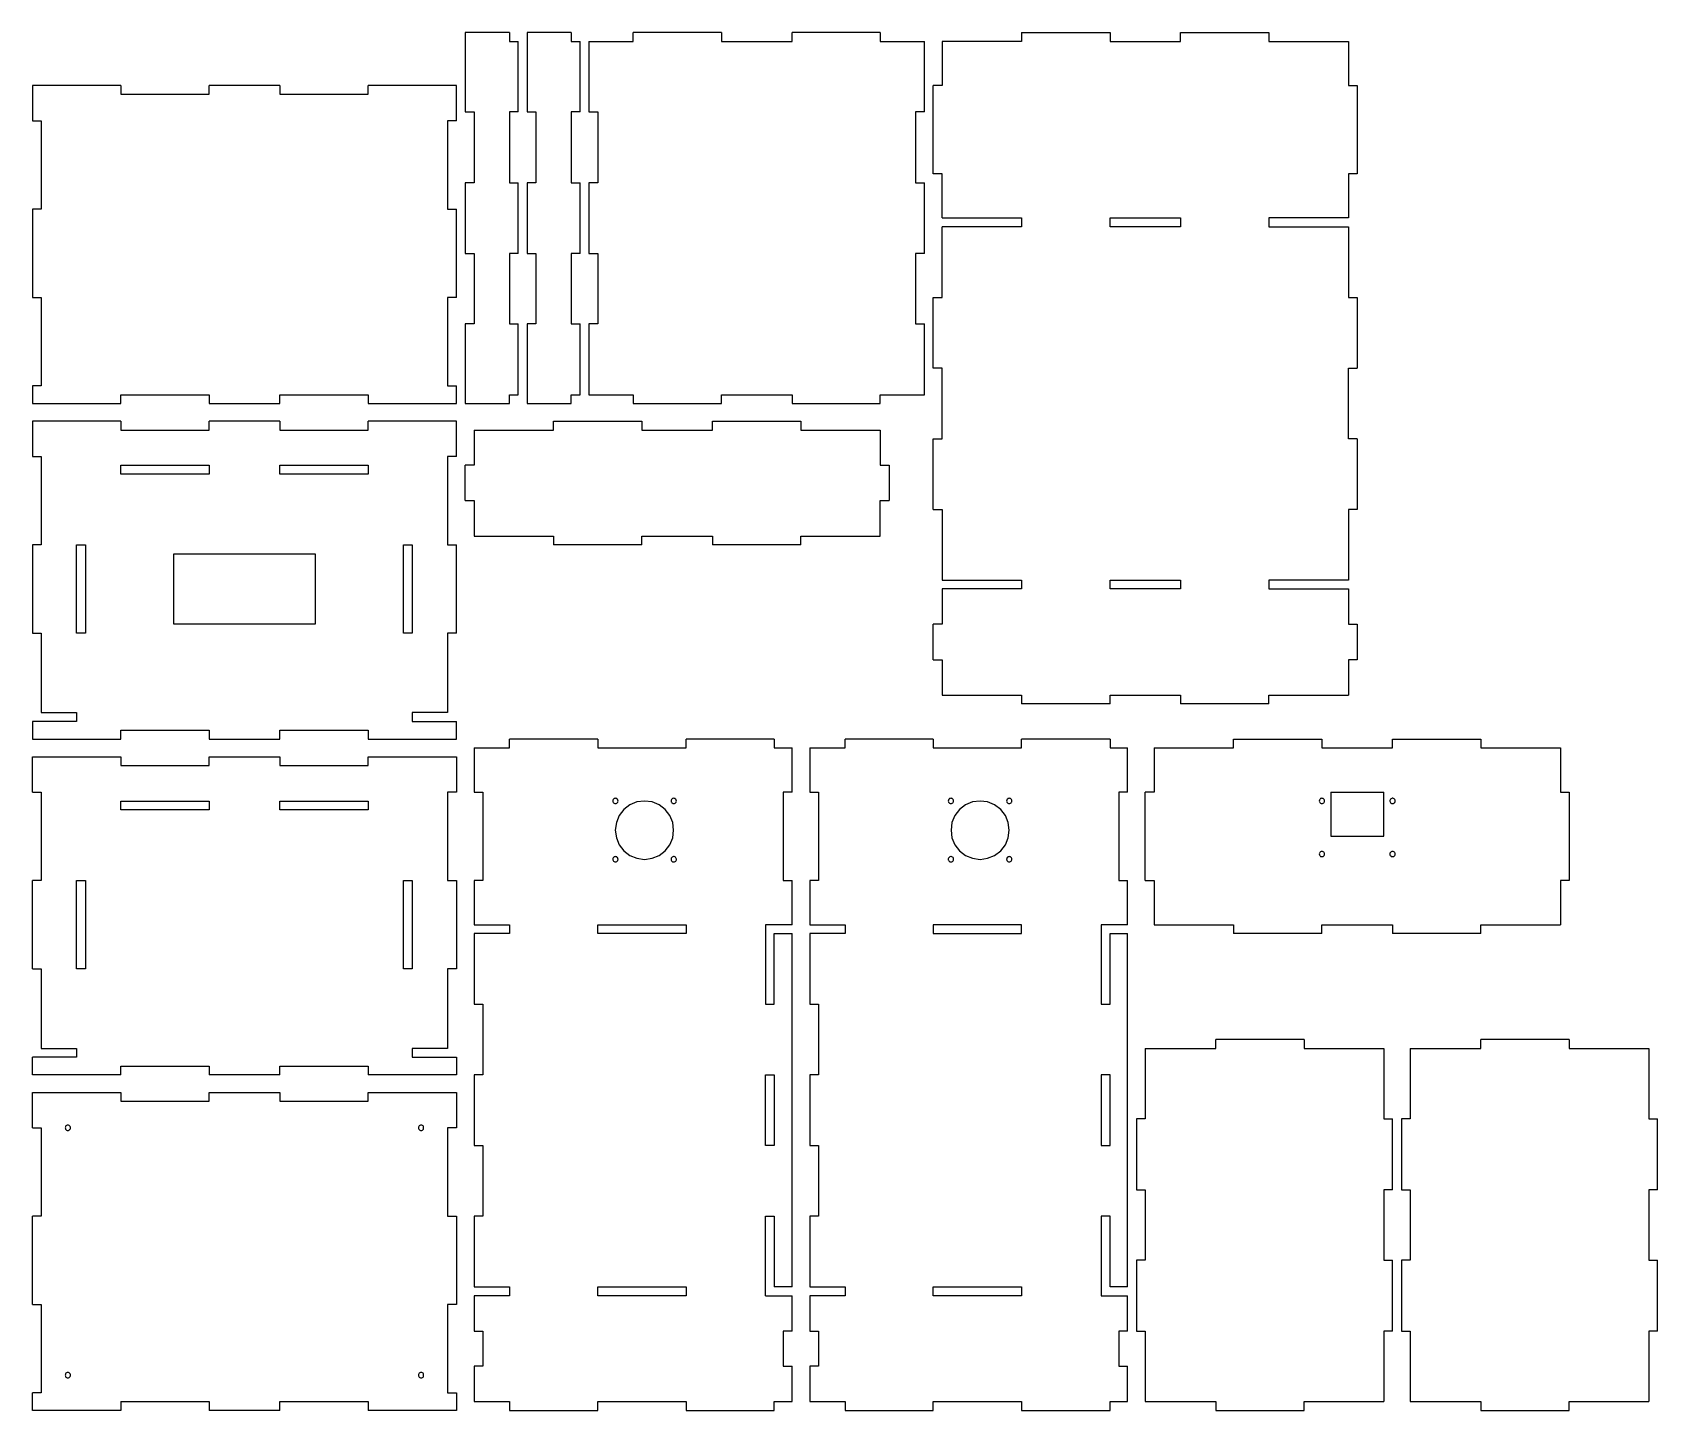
# Model space of a CAD drawing. Extents: x -70 to 32, y -43 to 44.
import ezdxf

# ---------------------------------------------------------------- set-up
doc = ezdxf.new("R2010")
doc.units = 0
doc.layers.get('0').update_dxf_attribs({"linetype": 'CONTINUOUS'})

msp = doc.modelspace()

# ---------------------------------------------------------------- linework, layer by layer
for p, q in [((-42.53, 43.91), (-42.53, 38.92)), ((-39.76, 43.91), (-42.53, 43.91)), ((-39.76, 43.91), (-39.76, 43.35)), ((-38.65, 43.91), (-38.65, 38.92)), ((-35.88, 43.91), (-38.65, 43.91)), ((-35.88, 43.91), (-35.88, 43.35)), ((-32, 43.35), (-32, 43.91)), ((-26.45, 43.91), (-32, 43.91)), ((-26.45, 43.91), (-26.45, 43.35)), ((-16.48, 43.91), (-22.02, 43.91)), ((-22.02, 43.35), (-22.02, 43.91)), ((-16.48, 43.91), (-16.48, 43.35)), ((-7.61, 43.91), (-2.06, 43.91)), ((-7.61, 43.91), (-7.61, 43.35)), ((-2.06, 43.91), (-2.06, 43.35)), ((2.37, 43.91), (7.91, 43.91)), ((2.37, 43.35), (2.37, 43.91)), ((7.91, 43.91), (7.91, 43.35)), ((-39.76, 43.35), (-39.2, 43.35)), ((-39.2, 38.92), (-39.2, 43.35)), ((-35.88, 43.35), (-35.32, 43.35)), ((-35.32, 38.92), (-35.32, 43.35)), ((-34.77, 43.35), (-34.77, 38.92)), ((-34.77, 43.35), (-32, 43.35)), ((-26.45, 43.35), (-22.02, 43.35)), ((-16.48, 43.35), (-13.71, 43.35)), ((-13.71, 38.92), (-13.71, 43.35)), ((-12.6, 43.35), (-12.6, 40.58)), ((-7.61, 43.35), (-12.6, 43.35)), ((-2.06, 43.35), (2.37, 43.35)), ((7.91, 43.35), (12.9, 43.35)), ((12.9, 43.35), (12.9, 40.58)), ((-69.69, 40.58), (-69.69, 38.37)), ((-64.15, 40.58), (-69.69, 40.58)), ((-64.15, 40.58), (-64.15, 40.03)), ((-64.15, 40.03), (-58.61, 40.03)), ((-58.61, 40.03), (-58.61, 40.58)), ((-54.17, 40.58), (-58.61, 40.58)), ((-54.17, 40.58), (-54.17, 40.03)), ((-54.17, 40.03), (-48.63, 40.03)), ((-43.08, 40.58), (-48.63, 40.58)), ((-48.63, 40.03), (-48.63, 40.58)), ((-43.08, 38.37), (-43.08, 40.58)), ((-12.6, 40.58), (-13.15, 40.58)), ((-13.15, 35.04), (-13.15, 40.58)), ((12.9, 40.58), (13.46, 40.58)), ((13.46, 40.58), (13.46, 35.04)), ((-42.53, 38.92), (-41.98, 38.92)), ((-41.98, 38.92), (-41.98, 34.48)), ((-39.2, 38.92), (-39.76, 38.92)), ((-39.76, 38.92), (-39.76, 34.48)), ((-38.65, 38.92), (-38.1, 38.92)), ((-38.1, 38.92), (-38.1, 34.48)), ((-35.32, 38.92), (-35.88, 38.92)), ((-35.88, 38.92), (-35.88, 34.48)), ((-34.77, 38.92), (-34.21, 38.92)), ((-34.21, 38.92), (-34.21, 34.48)), ((-13.71, 38.92), (-14.26, 38.92)), ((-14.26, 38.92), (-14.26, 34.48)), ((-69.69, 38.37), (-69.14, 38.37)), ((-69.14, 38.37), (-69.14, 32.82)), ((-43.08, 38.37), (-43.64, 38.37)), ((-43.64, 38.37), (-43.64, 32.82)), ((-12.6, 35.04), (-13.15, 35.04)), ((-12.6, 32.27), (-12.6, 35.04)), ((13.46, 35.04), (12.9, 35.04)), ((12.9, 35.04), (12.9, 32.27)), ((-42.53, 34.48), (-42.53, 30.05)), ((-41.98, 34.48), (-42.53, 34.48)), ((-39.76, 34.48), (-39.2, 34.48)), ((-39.2, 30.05), (-39.2, 34.48)), ((-38.65, 34.48), (-38.65, 30.05)), ((-38.1, 34.48), (-38.65, 34.48)), ((-35.88, 34.48), (-35.32, 34.48)), ((-35.32, 30.05), (-35.32, 34.48)), ((-34.77, 34.48), (-34.77, 30.05)), ((-34.21, 34.48), (-34.77, 34.48)), ((-14.26, 34.48), (-13.71, 34.48)), ((-13.71, 30.05), (-13.71, 34.48)), ((-69.69, 32.82), (-69.69, 27.28)), ((-69.14, 32.82), (-69.69, 32.82)), ((-43.64, 32.82), (-43.08, 32.82)), ((-43.08, 27.28), (-43.08, 32.82)), ((-12.6, 32.27), (-7.61, 32.27)), ((-12.6, 27.28), (-12.6, 31.71)), ((-7.61, 31.71), (-12.6, 31.71)), ((-7.61, 32.27), (-7.61, 31.71)), ((-2.06, 32.27), (2.37, 32.27)), ((-2.06, 31.71), (-2.06, 32.27)), ((2.37, 31.71), (-2.06, 31.71)), ((2.37, 32.27), (2.37, 31.71)), ((12.9, 32.27), (7.91, 32.27)), ((7.91, 32.27), (7.91, 31.71)), ((7.91, 31.71), (12.9, 31.71)), ((12.9, 31.71), (12.9, 27.28)), ((-42.53, 30.05), (-41.98, 30.05)), ((-41.98, 30.05), (-41.98, 25.62)), ((-39.2, 30.05), (-39.76, 30.05)), ((-39.76, 30.05), (-39.76, 25.62)), ((-38.65, 30.05), (-38.1, 30.05)), ((-38.1, 30.05), (-38.1, 25.62)), ((-35.32, 30.05), (-35.88, 30.05)), ((-35.88, 30.05), (-35.88, 25.62)), ((-34.77, 30.05), (-34.21, 30.05)), ((-34.21, 30.05), (-34.21, 25.62)), ((-13.71, 30.05), (-14.26, 30.05)), ((-14.26, 30.05), (-14.26, 25.62)), ((-69.69, 27.28), (-69.14, 27.28)), ((-69.14, 27.28), (-69.14, 21.74)), ((-43.08, 27.28), (-43.64, 27.28)), ((-43.64, 27.28), (-43.64, 21.74)), ((-13.15, 22.84), (-13.15, 27.28)), ((-13.15, 27.28), (-12.6, 27.28)), ((12.9, 27.28), (13.46, 27.28)), ((13.46, 27.28), (13.46, 22.84)), ((-42.53, 25.62), (-42.53, 20.63)), ((-41.98, 25.62), (-42.53, 25.62)), ((-39.76, 25.62), (-39.2, 25.62)), ((-39.2, 21.18), (-39.2, 25.62)), ((-38.65, 25.62), (-38.65, 20.63)), ((-38.1, 25.62), (-38.65, 25.62)), ((-35.88, 25.62), (-35.32, 25.62)), ((-35.32, 21.18), (-35.32, 25.62)), ((-34.77, 25.62), (-34.77, 21.18)), ((-34.21, 25.62), (-34.77, 25.62)), ((-14.26, 25.62), (-13.71, 25.62)), ((-13.71, 21.18), (-13.71, 25.62)), ((-12.6, 22.84), (-13.15, 22.84)), ((-12.6, 18.41), (-12.6, 22.84)), ((12.9, 18.41), (12.9, 22.84)), ((12.9, 22.84), (13.46, 22.84)), ((-69.69, 21.74), (-69.69, 20.63)), ((-69.14, 21.74), (-69.69, 21.74)), ((-43.64, 21.74), (-43.08, 21.74)), ((-43.08, 20.63), (-43.08, 21.74)), ((-69.69, 20.63), (-64.15, 20.63)), ((-64.15, 20.63), (-64.15, 21.18)), ((-64.15, 21.18), (-58.61, 21.18)), ((-58.61, 21.18), (-58.61, 20.63)), ((-58.61, 20.63), (-54.17, 20.63)), ((-54.17, 20.63), (-54.17, 21.18)), ((-54.17, 21.18), (-48.63, 21.18)), ((-48.63, 21.18), (-48.63, 20.63)), ((-48.63, 20.63), (-43.08, 20.63)), ((-42.53, 20.63), (-39.76, 20.63)), ((-39.76, 20.63), (-39.76, 21.18)), ((-39.76, 21.18), (-39.2, 21.18)), ((-38.65, 20.63), (-35.88, 20.63)), ((-35.88, 20.63), (-35.88, 21.18)), ((-35.88, 21.18), (-35.32, 21.18)), ((-34.77, 21.18), (-32, 21.18)), ((-32, 21.18), (-32, 20.63)), ((-32, 20.63), (-26.45, 20.63)), ((-26.45, 20.63), (-26.45, 21.18)), ((-26.45, 21.18), (-22.02, 21.18)), ((-22.02, 21.18), (-22.02, 20.63)), ((-22.02, 20.63), (-16.48, 20.63)), ((-16.48, 20.63), (-16.48, 21.18)), ((-16.48, 21.18), (-13.71, 21.18)), ((-69.69, 19.52), (-69.69, 17.3)), ((-64.15, 19.52), (-69.69, 19.52)), ((-64.15, 19.52), (-64.15, 18.96)), ((-58.61, 18.96), (-58.61, 19.52)), ((-54.17, 19.52), (-58.61, 19.52)), ((-54.17, 19.52), (-54.17, 18.96)), ((-43.08, 19.52), (-48.63, 19.52)), ((-48.63, 18.96), (-48.63, 19.52)), ((-43.08, 17.3), (-43.08, 19.52)), ((-36.99, 19.52), (-31.44, 19.52)), ((-36.99, 18.96), (-36.99, 19.52)), ((-31.44, 19.52), (-31.44, 18.96)), ((-27.01, 19.52), (-21.47, 19.52)), ((-27.01, 18.96), (-27.01, 19.52)), ((-21.47, 19.52), (-21.47, 18.96)), ((-64.15, 18.96), (-58.61, 18.96)), ((-54.17, 18.96), (-48.63, 18.96)), ((-41.98, 18.96), (-41.98, 16.75)), ((-41.98, 18.96), (-36.99, 18.96)), ((-31.44, 18.96), (-27.01, 18.96)), ((-21.47, 18.96), (-16.48, 18.96)), ((-16.48, 18.96), (-16.48, 16.75)), ((-13.15, 13.98), (-13.15, 18.41)), ((-13.15, 18.41), (-12.6, 18.41)), ((13.46, 18.41), (12.9, 18.41)), ((13.46, 18.41), (13.46, 13.98)), ((-69.69, 17.3), (-69.14, 17.3)), ((-69.14, 17.3), (-69.14, 11.76)), ((-64.15, 16.75), (-58.61, 16.75)), ((-64.15, 16.19), (-64.15, 16.75)), ((-58.61, 16.75), (-58.61, 16.19)), ((-54.17, 16.75), (-48.63, 16.75)), ((-54.17, 16.19), (-54.17, 16.75)), ((-48.63, 16.75), (-48.63, 16.19)), ((-43.08, 17.3), (-43.64, 17.3)), ((-43.64, 17.3), (-43.64, 11.76)), ((-41.98, 16.75), (-42.53, 16.75)), ((-42.53, 14.53), (-42.53, 16.75)), ((-16.48, 16.75), (-15.92, 16.75)), ((-15.92, 16.75), (-15.92, 14.53)), ((-58.61, 16.19), (-64.15, 16.19)), ((-48.63, 16.19), (-54.17, 16.19)), ((-42.53, 14.53), (-41.98, 14.53)), ((-41.98, 14.53), (-41.98, 12.31)), ((-16.48, 14.53), (-15.92, 14.53)), ((-16.48, 12.31), (-16.48, 14.53)), ((-13.15, 13.98), (-12.6, 13.98)), ((-12.6, 13.98), (-12.6, 9.54)), ((13.46, 13.98), (12.9, 13.98)), ((12.9, 13.98), (12.9, 9.54)), ((-41.98, 12.31), (-36.99, 12.31)), ((-36.99, 12.31), (-36.99, 11.76)), ((-31.44, 11.76), (-31.44, 12.31)), ((-31.44, 12.31), (-27.01, 12.31)), ((-27.01, 12.31), (-27.01, 11.76)), ((-21.47, 11.76), (-21.47, 12.31)), ((-21.47, 12.31), (-16.48, 12.31)), ((-69.69, 11.76), (-69.69, 6.21)), ((-69.14, 11.76), (-69.69, 11.76)), ((-66.92, 11.76), (-66.37, 11.76)), ((-66.92, 6.21), (-66.92, 11.76)), ((-66.37, 11.76), (-66.37, 6.21)), ((-46.41, 11.76), (-45.86, 11.76)), ((-46.41, 6.21), (-46.41, 11.76)), ((-45.86, 11.76), (-45.86, 6.21)), ((-43.64, 11.76), (-43.08, 11.76)), ((-43.08, 6.21), (-43.08, 11.76)), ((-31.44, 11.76), (-36.99, 11.76)), ((-21.47, 11.76), (-27.01, 11.76)), ((-60.82, 6.77), (-60.82, 11.2)), ((-60.82, 11.2), (-51.95, 11.2)), ((-51.95, 11.2), (-51.95, 6.77)), ((-12.6, 9.54), (-7.61, 9.54)), ((-7.61, 9.54), (-7.61, 8.99)), ((-2.06, 9.54), (2.37, 9.54)), ((-2.06, 8.99), (-2.06, 9.54)), ((2.37, 9.54), (2.37, 8.99)), ((7.91, 9.54), (7.91, 8.99)), ((12.9, 9.54), (7.91, 9.54)), ((-12.6, 8.99), (-12.6, 6.77)), ((-7.61, 8.99), (-12.6, 8.99)), ((2.37, 8.99), (-2.06, 8.99)), ((7.91, 8.99), (12.9, 8.99)), ((12.9, 8.99), (12.9, 6.77)), ((-69.69, 6.21), (-69.14, 6.21)), ((-69.14, 6.21), (-69.14, 1.23)), ((-66.37, 6.21), (-66.92, 6.21)), ((-51.95, 6.77), (-60.82, 6.77)), ((-45.86, 6.21), (-46.41, 6.21)), ((-43.08, 6.21), (-43.64, 6.21)), ((-43.64, 6.21), (-43.64, 1.23)), ((-13.15, 4.55), (-13.15, 6.77)), ((-12.6, 6.77), (-13.15, 6.77)), ((12.9, 6.77), (13.46, 6.77)), ((13.46, 6.77), (13.46, 4.55)), ((-13.15, 4.55), (-12.6, 4.55)), ((-12.6, 4.55), (-12.6, 2.33)), ((13.46, 4.55), (12.9, 4.55)), ((12.9, 4.55), (12.9, 2.33)), ((-12.6, 2.33), (-7.61, 2.33)), ((-7.61, 2.33), (-7.61, 1.78)), ((-2.06, 1.78), (-2.06, 2.33)), ((-2.06, 2.33), (2.37, 2.33)), ((2.37, 2.33), (2.37, 1.78)), ((7.91, 1.78), (7.91, 2.33)), ((7.91, 2.33), (12.9, 2.33)), ((-69.14, 1.23), (-66.92, 1.23)), ((-66.92, 1.23), (-66.92, 0.67)), ((-43.64, 1.23), (-45.86, 1.23)), ((-45.86, 1.23), (-45.86, 0.67)), ((-2.06, 1.78), (-7.61, 1.78)), ((7.91, 1.78), (2.37, 1.78)), ((-69.69, 0.67), (-69.69, -0.44)), ((-66.92, 0.67), (-69.69, 0.67)), ((-64.15, -0.44), (-64.15, 0.12)), ((-64.15, 0.12), (-58.61, 0.12)), ((-58.61, 0.12), (-58.61, -0.44)), ((-54.17, -0.44), (-54.17, 0.12)), ((-54.17, 0.12), (-48.63, 0.12)), ((-48.63, 0.12), (-48.63, -0.44)), ((-45.86, 0.67), (-43.08, 0.67)), ((-43.08, -0.44), (-43.08, 0.67)), ((-69.69, -0.44), (-64.15, -0.44)), ((-58.61, -0.44), (-54.17, -0.44)), ((-48.63, -0.44), (-43.08, -0.44)), ((-41.98, -0.99), (-41.98, -3.76)), ((-41.98, -0.99), (-39.76, -0.99)), ((-39.76, -0.99), (-39.76, -0.44)), ((-34.21, -0.44), (-39.76, -0.44)), ((-34.21, -0.44), (-34.21, -0.99)), ((-34.21, -0.99), (-28.67, -0.99)), ((-28.67, -0.99), (-28.67, -0.44)), ((-23.13, -0.44), (-28.67, -0.44)), ((-23.13, -0.44), (-23.13, -0.99)), ((-23.13, -0.99), (-22.02, -0.99)), ((-22.02, -3.76), (-22.02, -0.99)), ((-20.91, -0.99), (-20.91, -3.76)), ((-20.91, -0.99), (-18.69, -0.99)), ((-18.69, -0.99), (-18.69, -0.44)), ((-13.15, -0.44), (-18.69, -0.44)), ((-13.15, -0.44), (-13.15, -0.99)), ((-13.15, -0.99), (-7.61, -0.99)), ((-7.61, -0.99), (-7.61, -0.44)), ((-2.06, -0.44), (-7.61, -0.44)), ((-2.06, -0.44), (-2.06, -0.99)), ((-2.06, -0.99), (-0.96, -0.99)), ((-0.96, -3.76), (-0.96, -0.99)), ((0.71, -0.99), (0.71, -3.76)), ((0.71, -0.99), (5.7, -0.99)), ((5.7, -0.44), (11.24, -0.44)), ((5.7, -0.99), (5.7, -0.44)), ((11.24, -0.44), (11.24, -0.99)), ((11.24, -0.99), (15.67, -0.99)), ((15.67, -0.44), (21.22, -0.44)), ((15.67, -0.99), (15.67, -0.44)), ((21.22, -0.44), (21.22, -0.99)), ((21.22, -0.99), (26.21, -0.99)), ((26.21, -0.99), (26.21, -3.76)), ((-69.69, -1.55), (-64.15, -1.55)), ((-69.69, -3.76), (-69.69, -1.55)), ((-64.15, -1.55), (-64.15, -2.1)), ((-58.61, -1.55), (-54.17, -1.55)), ((-58.61, -2.1), (-58.61, -1.55)), ((-54.17, -1.55), (-54.17, -2.1)), ((-48.63, -1.55), (-43.08, -1.55)), ((-48.63, -2.1), (-48.63, -1.55)), ((-43.08, -1.55), (-43.08, -3.76)), ((-64.15, -2.1), (-58.61, -2.1)), ((-54.17, -2.1), (-48.63, -2.1)), ((-69.69, -3.76), (-69.14, -3.76)), ((-69.14, -3.76), (-69.14, -9.31)), ((-43.08, -3.76), (-43.64, -3.76)), ((-43.64, -3.76), (-43.64, -9.31)), ((-41.98, -3.76), (-41.42, -3.76)), ((-41.42, -3.76), (-41.42, -9.31)), ((-22.02, -3.76), (-22.57, -3.76)), ((-22.57, -3.76), (-22.57, -9.31)), ((-20.91, -3.76), (-20.36, -3.76)), ((-20.36, -3.76), (-20.36, -9.31)), ((-0.96, -3.76), (-1.51, -3.76)), ((-1.51, -3.76), (-1.51, -9.31)), ((0.15, -9.31), (0.15, -3.76)), ((0.71, -3.76), (0.15, -3.76)), ((11.79, -3.76), (15.12, -3.76)), ((11.79, -3.76), (11.79, -6.53)), ((15.12, -6.53), (15.12, -3.76)), ((26.21, -3.76), (26.76, -3.76)), ((26.76, -3.76), (26.76, -9.31)), ((-64.15, -4.32), (-58.61, -4.32)), ((-64.15, -4.87), (-64.15, -4.32)), ((-58.61, -4.87), (-64.15, -4.87)), ((-58.61, -4.32), (-58.61, -4.87)), ((-54.17, -4.32), (-48.63, -4.32)), ((-54.17, -4.87), (-54.17, -4.32)), ((-48.63, -4.87), (-54.17, -4.87)), ((-48.63, -4.32), (-48.63, -4.87)), ((-33.25, -4.23), (-33.27, -4.27)), ((-33.27, -4.27), (-33.27, -4.32)), ((-33.27, -4.32), (-33.27, -4.36)), ((-33.27, -4.36), (-33.25, -4.4)), ((-33.22, -4.2), (-33.25, -4.23)), ((-33.25, -4.4), (-33.22, -4.44)), ((-33.19, -4.17), (-33.22, -4.2)), ((-33.22, -4.44), (-33.19, -4.46)), ((-33.15, -4.16), (-33.19, -4.17)), ((-33.19, -4.46), (-33.15, -4.48)), ((-33.11, -4.15), (-33.15, -4.16)), ((-33.15, -4.48), (-33.11, -4.48)), ((-33.06, -4.16), (-33.11, -4.15)), ((-33.11, -4.48), (-33.06, -4.48)), ((-33.02, -4.17), (-33.06, -4.16)), ((-33.06, -4.48), (-33.02, -4.46)), ((-32.99, -4.2), (-33.02, -4.17)), ((-33.02, -4.46), (-32.99, -4.44)), ((-32.96, -4.23), (-32.99, -4.2)), ((-32.99, -4.44), (-32.96, -4.4)), ((-32.95, -4.27), (-32.96, -4.23)), ((-32.96, -4.4), (-32.95, -4.36)), ((-32.94, -4.32), (-32.95, -4.27)), ((-32.95, -4.36), (-32.94, -4.32)), ((-32.57, -4.85), (-32.86, -5.23)), ((-32.19, -4.56), (-32.57, -4.85)), ((-31.75, -4.38), (-32.19, -4.56)), ((-31.28, -4.32), (-31.75, -4.38)), ((-30.8, -4.38), (-31.28, -4.32)), ((-30.36, -4.56), (-30.8, -4.38)), ((-29.98, -4.85), (-30.36, -4.56)), ((-29.69, -5.23), (-29.98, -4.85)), ((-29.59, -4.23), (-29.61, -4.27)), ((-29.61, -4.27), (-29.61, -4.32)), ((-29.61, -4.32), (-29.61, -4.36)), ((-29.61, -4.36), (-29.59, -4.4)), ((-29.57, -4.2), (-29.59, -4.23)), ((-29.59, -4.4), (-29.57, -4.44)), ((-29.53, -4.17), (-29.57, -4.2)), ((-29.57, -4.44), (-29.53, -4.46)), ((-29.49, -4.16), (-29.53, -4.17)), ((-29.53, -4.46), (-29.49, -4.48)), ((-29.45, -4.15), (-29.49, -4.16)), ((-29.49, -4.48), (-29.45, -4.48)), ((-29.4, -4.16), (-29.45, -4.15)), ((-29.45, -4.48), (-29.4, -4.48)), ((-29.36, -4.17), (-29.4, -4.16)), ((-29.4, -4.48), (-29.36, -4.46)), ((-29.33, -4.2), (-29.36, -4.17)), ((-29.36, -4.46), (-29.33, -4.44)), ((-29.3, -4.23), (-29.33, -4.2)), ((-29.33, -4.44), (-29.3, -4.4)), ((-29.29, -4.27), (-29.3, -4.23)), ((-29.3, -4.4), (-29.29, -4.36)), ((-29.28, -4.32), (-29.29, -4.27)), ((-29.29, -4.36), (-29.28, -4.32)), ((-12.2, -4.27), (-12.21, -4.32)), ((-12.21, -4.32), (-12.2, -4.36)), ((-12.19, -4.23), (-12.2, -4.27)), ((-12.2, -4.36), (-12.19, -4.4)), ((-12.16, -4.2), (-12.19, -4.23)), ((-12.19, -4.4), (-12.16, -4.44)), ((-12.13, -4.17), (-12.16, -4.2)), ((-12.16, -4.44), (-12.13, -4.46)), ((-12.09, -4.16), (-12.13, -4.17)), ((-12.13, -4.46), (-12.09, -4.48)), ((-12.04, -4.15), (-12.09, -4.16)), ((-12.09, -4.48), (-12.04, -4.48)), ((-12, -4.16), (-12.04, -4.15)), ((-12.04, -4.48), (-12, -4.48)), ((-11.96, -4.17), (-12, -4.16)), ((-12, -4.48), (-11.96, -4.46)), ((-11.92, -4.2), (-11.96, -4.17)), ((-11.96, -4.46), (-11.92, -4.44)), ((-11.9, -4.23), (-11.92, -4.2)), ((-11.92, -4.44), (-11.9, -4.4)), ((-11.88, -4.27), (-11.9, -4.23)), ((-11.9, -4.4), (-11.88, -4.36)), ((-11.88, -4.32), (-11.88, -4.27)), ((-11.88, -4.36), (-11.88, -4.32)), ((-11.51, -4.85), (-11.8, -5.23)), ((-11.13, -4.56), (-11.51, -4.85)), ((-10.69, -4.38), (-11.13, -4.56)), ((-10.21, -4.32), (-10.69, -4.38)), ((-9.74, -4.38), (-10.21, -4.32)), ((-9.3, -4.56), (-9.74, -4.38)), ((-8.92, -4.85), (-9.3, -4.56)), ((-8.63, -5.23), (-8.92, -4.85)), ((-8.54, -4.27), (-8.55, -4.32)), ((-8.55, -4.32), (-8.54, -4.36)), ((-8.53, -4.23), (-8.54, -4.27)), ((-8.54, -4.36), (-8.53, -4.4)), ((-8.5, -4.2), (-8.53, -4.23)), ((-8.53, -4.4), (-8.5, -4.44)), ((-8.47, -4.17), (-8.5, -4.2)), ((-8.5, -4.44), (-8.47, -4.46)), ((-8.43, -4.16), (-8.47, -4.17)), ((-8.47, -4.46), (-8.43, -4.48)), ((-8.38, -4.15), (-8.43, -4.16)), ((-8.43, -4.48), (-8.38, -4.48)), ((-8.34, -4.16), (-8.38, -4.15)), ((-8.38, -4.48), (-8.34, -4.48)), ((-8.3, -4.17), (-8.34, -4.16)), ((-8.34, -4.48), (-8.3, -4.46)), ((-8.27, -4.2), (-8.3, -4.17)), ((-8.3, -4.46), (-8.27, -4.44)), ((-8.24, -4.23), (-8.27, -4.2)), ((-8.27, -4.44), (-8.24, -4.4)), ((-8.22, -4.27), (-8.24, -4.23)), ((-8.24, -4.4), (-8.22, -4.36)), ((-8.22, -4.32), (-8.22, -4.27)), ((-8.22, -4.36), (-8.22, -4.32)), ((11.08, -4.27), (11.07, -4.32)), ((11.07, -4.32), (11.08, -4.36)), ((11.1, -4.23), (11.08, -4.27)), ((11.08, -4.36), (11.1, -4.4)), ((11.12, -4.2), (11.1, -4.23)), ((11.1, -4.4), (11.12, -4.44)), ((11.16, -4.17), (11.12, -4.2)), ((11.12, -4.44), (11.16, -4.46)), ((11.2, -4.16), (11.16, -4.17)), ((11.16, -4.46), (11.2, -4.48)), ((11.24, -4.15), (11.2, -4.16)), ((11.2, -4.48), (11.24, -4.48)), ((11.28, -4.16), (11.24, -4.15)), ((11.24, -4.48), (11.28, -4.48)), ((11.32, -4.17), (11.28, -4.16)), ((11.28, -4.48), (11.32, -4.46)), ((11.36, -4.2), (11.32, -4.17)), ((11.32, -4.46), (11.36, -4.44)), ((11.38, -4.23), (11.36, -4.2)), ((11.36, -4.44), (11.38, -4.4)), ((11.4, -4.27), (11.38, -4.23)), ((11.38, -4.4), (11.4, -4.36)), ((11.41, -4.32), (11.4, -4.27)), ((11.4, -4.36), (11.41, -4.32)), ((15.52, -4.25), (15.51, -4.29)), ((15.51, -4.29), (15.51, -4.33)), ((15.51, -4.33), (15.52, -4.38)), ((15.55, -4.21), (15.52, -4.25)), ((15.52, -4.38), (15.54, -4.41)), ((15.54, -4.41), (15.57, -4.45)), ((15.58, -4.18), (15.55, -4.21)), ((15.57, -4.45), (15.61, -4.47)), ((15.62, -4.16), (15.58, -4.18)), ((15.61, -4.47), (15.65, -4.48)), ((15.66, -4.15), (15.62, -4.16)), ((15.65, -4.48), (15.69, -4.48)), ((15.7, -4.15), (15.66, -4.15)), ((15.69, -4.48), (15.73, -4.47)), ((15.74, -4.17), (15.7, -4.15)), ((15.73, -4.47), (15.77, -4.45)), ((15.78, -4.19), (15.74, -4.17)), ((15.77, -4.45), (15.8, -4.42)), ((15.81, -4.22), (15.78, -4.19)), ((15.8, -4.42), (15.83, -4.39)), ((15.83, -4.26), (15.81, -4.22)), ((15.84, -4.3), (15.83, -4.26)), ((15.83, -4.39), (15.84, -4.34)), ((15.84, -4.34), (15.84, -4.3)), ((-33.04, -5.67), (-33.11, -6.15)), ((-32.86, -5.23), (-33.04, -5.67)), ((-29.51, -5.67), (-29.69, -5.23)), ((-29.45, -6.15), (-29.51, -5.67)), ((-11.98, -5.67), (-12.04, -6.15)), ((-11.8, -5.23), (-11.98, -5.67)), ((-8.45, -5.67), (-8.63, -5.23)), ((-8.38, -6.15), (-8.45, -5.67)), ((-33.11, -6.15), (-33.04, -6.62)), ((-33.04, -6.62), (-32.86, -7.06)), ((-32.86, -7.06), (-32.57, -7.44)), ((-29.98, -7.44), (-29.69, -7.06)), ((-29.69, -7.06), (-29.51, -6.62)), ((-29.51, -6.62), (-29.45, -6.15)), ((-12.04, -6.15), (-11.98, -6.62)), ((-11.98, -6.62), (-11.8, -7.06)), ((-11.8, -7.06), (-11.51, -7.44)), ((-8.92, -7.44), (-8.63, -7.06)), ((-8.63, -7.06), (-8.45, -6.62)), ((-8.45, -6.62), (-8.38, -6.15)), ((11.79, -6.53), (15.12, -6.53)), ((-33.25, -7.89), (-33.27, -7.93)), ((-33.27, -7.93), (-33.27, -7.98)), ((-33.27, -7.98), (-33.27, -8.02)), ((-33.27, -8.02), (-33.25, -8.06)), ((-33.22, -7.86), (-33.25, -7.89)), ((-33.25, -8.06), (-33.22, -8.09)), ((-33.19, -7.83), (-33.22, -7.86)), ((-33.22, -8.09), (-33.19, -8.12)), ((-33.15, -7.82), (-33.19, -7.83)), ((-33.19, -8.12), (-33.15, -8.14)), ((-33.11, -7.81), (-33.15, -7.82)), ((-33.15, -8.14), (-33.11, -8.14)), ((-33.06, -7.82), (-33.11, -7.81)), ((-33.11, -8.14), (-33.06, -8.14)), ((-33.02, -7.83), (-33.06, -7.82)), ((-33.06, -8.14), (-33.02, -8.12)), ((-32.99, -7.86), (-33.02, -7.83)), ((-33.02, -8.12), (-32.99, -8.09)), ((-32.96, -7.89), (-32.99, -7.86)), ((-32.99, -8.09), (-32.96, -8.06)), ((-32.95, -7.93), (-32.96, -7.89)), ((-32.96, -8.06), (-32.95, -8.02)), ((-32.94, -7.98), (-32.95, -7.93)), ((-32.95, -8.02), (-32.94, -7.98)), ((-32.57, -7.44), (-32.19, -7.73)), ((-32.19, -7.73), (-31.75, -7.91)), ((-31.75, -7.91), (-31.28, -7.98)), ((-31.28, -7.98), (-30.8, -7.91)), ((-30.8, -7.91), (-30.36, -7.73)), ((-30.36, -7.73), (-29.98, -7.44)), ((-29.6, -7.9), (-29.61, -7.94)), ((-29.61, -7.94), (-29.61, -7.99)), ((-29.61, -7.99), (-29.61, -8.03)), ((-29.61, -8.03), (-29.59, -8.07)), ((-29.57, -7.87), (-29.6, -7.9)), ((-29.59, -8.07), (-29.56, -8.1)), ((-29.54, -7.84), (-29.57, -7.87)), ((-29.56, -8.1), (-29.52, -8.13)), ((-29.5, -7.82), (-29.54, -7.84)), ((-29.52, -8.13), (-29.48, -8.14)), ((-29.46, -7.81), (-29.5, -7.82)), ((-29.48, -8.14), (-29.44, -8.14)), ((-29.42, -7.81), (-29.46, -7.81)), ((-29.44, -8.14), (-29.39, -8.13)), ((-29.37, -7.83), (-29.42, -7.81)), ((-29.39, -8.13), (-29.36, -8.11)), ((-29.34, -7.85), (-29.37, -7.83)), ((-29.36, -8.11), (-29.32, -8.09)), ((-29.31, -7.88), (-29.34, -7.85)), ((-29.32, -8.09), (-29.3, -8.05)), ((-29.29, -7.92), (-29.31, -7.88)), ((-29.3, -8.05), (-29.28, -8.01)), ((-29.28, -7.97), (-29.29, -7.92)), ((-29.28, -8.01), (-29.28, -7.97)), ((-12.2, -7.91), (-12.21, -7.95)), ((-12.21, -7.95), (-12.21, -8)), ((-12.21, -8), (-12.2, -8.04)), ((-12.17, -7.88), (-12.2, -7.91)), ((-12.2, -8.04), (-12.17, -8.08)), ((-12.14, -7.84), (-12.17, -7.88)), ((-12.17, -8.08), (-12.14, -8.11)), ((-12.11, -7.82), (-12.14, -7.84)), ((-12.14, -8.11), (-12.11, -8.13)), ((-12.06, -7.81), (-12.11, -7.82)), ((-12.11, -8.13), (-12.06, -8.14)), ((-12.02, -7.81), (-12.06, -7.81)), ((-12.06, -8.14), (-12.02, -8.14)), ((-11.98, -7.82), (-12.02, -7.81)), ((-12.02, -8.14), (-11.98, -8.13)), ((-11.94, -7.84), (-11.98, -7.82)), ((-11.98, -8.13), (-11.94, -8.11)), ((-11.91, -7.87), (-11.94, -7.84)), ((-11.94, -8.11), (-11.91, -8.08)), ((-11.89, -7.91), (-11.91, -7.87)), ((-11.91, -8.08), (-11.89, -8.04)), ((-11.88, -7.95), (-11.89, -7.91)), ((-11.89, -8.04), (-11.88, -8)), ((-11.88, -8), (-11.88, -7.95)), ((-11.51, -7.44), (-11.13, -7.73)), ((-11.13, -7.73), (-10.69, -7.91)), ((-10.69, -7.91), (-10.21, -7.98)), ((-10.21, -7.98), (-9.74, -7.91)), ((-9.74, -7.91), (-9.3, -7.73)), ((-9.3, -7.73), (-8.92, -7.44)), ((-8.54, -7.93), (-8.55, -7.98)), ((-8.55, -7.98), (-8.54, -8.02)), ((-8.53, -7.89), (-8.54, -7.93)), ((-8.54, -8.02), (-8.53, -8.06)), ((-8.5, -7.86), (-8.53, -7.89)), ((-8.53, -8.06), (-8.5, -8.09)), ((-8.47, -7.83), (-8.5, -7.86)), ((-8.5, -8.09), (-8.47, -8.12)), ((-8.43, -7.82), (-8.47, -7.83)), ((-8.47, -8.12), (-8.43, -8.14)), ((-8.38, -7.81), (-8.43, -7.82)), ((-8.43, -8.14), (-8.38, -8.14)), ((-8.34, -7.82), (-8.38, -7.81)), ((-8.38, -8.14), (-8.34, -8.14)), ((-8.3, -7.83), (-8.34, -7.82)), ((-8.34, -8.14), (-8.3, -8.12)), ((-8.27, -7.86), (-8.3, -7.83)), ((-8.3, -8.12), (-8.27, -8.09)), ((-8.24, -7.89), (-8.27, -7.86)), ((-8.27, -8.09), (-8.24, -8.06)), ((-8.22, -7.93), (-8.24, -7.89)), ((-8.24, -8.06), (-8.22, -8.02)), ((-8.22, -7.98), (-8.22, -7.93)), ((-8.22, -8.02), (-8.22, -7.98)), ((11.08, -7.6), (11.07, -7.64)), ((11.07, -7.64), (11.08, -7.69)), ((11.1, -7.56), (11.08, -7.6)), ((11.08, -7.69), (11.1, -7.73)), ((11.12, -7.53), (11.1, -7.56)), ((11.1, -7.73), (11.12, -7.76)), ((11.16, -7.5), (11.12, -7.53)), ((11.12, -7.76), (11.16, -7.79)), ((11.2, -7.48), (11.16, -7.5)), ((11.16, -7.79), (11.2, -7.8)), ((11.24, -7.48), (11.2, -7.48)), ((11.2, -7.8), (11.24, -7.81)), ((11.28, -7.48), (11.24, -7.48)), ((11.24, -7.81), (11.28, -7.8)), ((11.32, -7.5), (11.28, -7.48)), ((11.28, -7.8), (11.32, -7.79)), ((11.36, -7.53), (11.32, -7.5)), ((11.32, -7.79), (11.36, -7.76)), ((11.38, -7.56), (11.36, -7.53)), ((11.36, -7.76), (11.38, -7.73)), ((11.4, -7.6), (11.38, -7.56)), ((11.38, -7.73), (11.4, -7.69)), ((11.41, -7.64), (11.4, -7.6)), ((11.4, -7.69), (11.41, -7.64)), ((15.53, -7.56), (15.51, -7.6)), ((15.51, -7.6), (15.51, -7.64)), ((15.51, -7.64), (15.51, -7.69)), ((15.51, -7.69), (15.53, -7.73)), ((15.56, -7.53), (15.53, -7.56)), ((15.53, -7.73), (15.56, -7.76)), ((15.59, -7.5), (15.56, -7.53)), ((15.56, -7.76), (15.59, -7.79)), ((15.63, -7.48), (15.59, -7.5)), ((15.59, -7.79), (15.63, -7.8)), ((15.67, -7.48), (15.63, -7.48)), ((15.63, -7.8), (15.67, -7.81)), ((15.72, -7.48), (15.67, -7.48)), ((15.67, -7.81), (15.72, -7.8)), ((15.76, -7.5), (15.72, -7.48)), ((15.72, -7.8), (15.76, -7.79)), ((15.79, -7.53), (15.76, -7.5)), ((15.76, -7.79), (15.79, -7.76)), ((15.82, -7.56), (15.79, -7.53)), ((15.79, -7.76), (15.82, -7.73)), ((15.83, -7.6), (15.82, -7.56)), ((15.82, -7.73), (15.83, -7.69)), ((15.84, -7.64), (15.83, -7.6)), ((15.83, -7.69), (15.84, -7.64)), ((-69.14, -9.31), (-69.69, -9.31)), ((-69.69, -14.85), (-69.69, -9.31)), ((-66.92, -9.31), (-66.37, -9.31)), ((-66.92, -14.85), (-66.92, -9.31)), ((-66.37, -9.31), (-66.37, -14.85)), ((-46.41, -9.31), (-45.86, -9.31)), ((-46.41, -14.85), (-46.41, -9.31)), ((-45.86, -9.31), (-45.86, -14.85)), ((-43.64, -9.31), (-43.08, -9.31)), ((-43.08, -9.31), (-43.08, -14.85)), ((-41.98, -9.31), (-41.98, -12.08)), ((-41.42, -9.31), (-41.98, -9.31)), ((-22.57, -9.31), (-22.02, -9.31)), ((-22.02, -12.08), (-22.02, -9.31)), ((-20.91, -9.31), (-20.91, -12.08)), ((-20.36, -9.31), (-20.91, -9.31)), ((-1.51, -9.31), (-0.96, -9.31)), ((-0.96, -12.08), (-0.96, -9.31)), ((0.15, -9.31), (0.71, -9.31)), ((0.71, -9.31), (0.71, -12.08)), ((26.76, -9.31), (26.21, -9.31)), ((26.21, -9.31), (26.21, -12.08)), ((-41.98, -12.08), (-39.76, -12.08)), ((-39.76, -12.08), (-39.76, -12.63)), ((-34.21, -12.08), (-28.67, -12.08)), ((-34.21, -12.63), (-34.21, -12.08)), ((-28.67, -12.08), (-28.67, -12.63)), ((-22.02, -12.08), (-23.68, -12.08)), ((-23.68, -12.08), (-23.68, -17.07)), ((-20.91, -12.08), (-18.69, -12.08)), ((-18.69, -12.08), (-18.69, -12.63)), ((-7.61, -12.08), (-13.15, -12.08)), ((-13.15, -12.08), (-13.15, -12.63)), ((-7.61, -12.63), (-7.61, -12.08)), ((-0.96, -12.08), (-2.62, -12.08)), ((-2.62, -12.08), (-2.62, -17.07)), ((0.71, -12.08), (5.7, -12.08)), ((5.7, -12.08), (5.7, -12.63)), ((11.24, -12.63), (11.24, -12.08)), ((11.24, -12.08), (15.67, -12.08)), ((15.67, -12.08), (15.67, -12.63)), ((21.22, -12.63), (21.22, -12.08)), ((21.22, -12.08), (26.21, -12.08)), ((-41.98, -12.63), (-41.98, -17.07)), ((-39.76, -12.63), (-41.98, -12.63)), ((-28.67, -12.63), (-34.21, -12.63)), ((-23.13, -12.63), (-22.02, -12.63)), ((-23.13, -17.07), (-23.13, -12.63)), ((-22.02, -34.81), (-22.02, -12.63)), ((-20.91, -12.63), (-20.91, -17.07)), ((-18.69, -12.63), (-20.91, -12.63)), ((-13.15, -12.63), (-7.61, -12.63)), ((-2.06, -12.63), (-0.96, -12.63)), ((-2.06, -17.07), (-2.06, -12.63)), ((-0.96, -34.81), (-0.96, -12.63)), ((11.24, -12.63), (5.7, -12.63)), ((21.22, -12.63), (15.67, -12.63)), ((-69.69, -14.85), (-69.14, -14.85)), ((-69.14, -14.85), (-69.14, -19.84)), ((-66.37, -14.85), (-66.92, -14.85)), ((-45.86, -14.85), (-46.41, -14.85)), ((-43.08, -14.85), (-43.64, -14.85)), ((-43.64, -14.85), (-43.64, -19.84)), ((-41.98, -17.07), (-41.42, -17.07)), ((-41.42, -17.07), (-41.42, -21.5)), ((-23.68, -17.07), (-23.13, -17.07)), ((-20.91, -17.07), (-20.36, -17.07)), ((-20.36, -17.07), (-20.36, -21.5)), ((-2.62, -17.07), (-2.06, -17.07)), ((4.59, -19.84), (4.59, -19.28)), ((10.13, -19.28), (4.59, -19.28)), ((10.13, -19.28), (10.13, -19.84)), ((21.22, -19.84), (21.22, -19.28)), ((26.76, -19.28), (21.22, -19.28)), ((26.76, -19.28), (26.76, -19.84)), ((-69.69, -21.5), (-69.69, -20.39)), ((-66.92, -20.39), (-69.69, -20.39)), ((-69.14, -19.84), (-66.92, -19.84)), ((-66.92, -19.84), (-66.92, -20.39)), ((-43.64, -19.84), (-45.86, -19.84)), ((-45.86, -19.84), (-45.86, -20.39)), ((-45.86, -20.39), (-43.08, -20.39)), ((-43.08, -20.39), (-43.08, -21.5)), ((0.15, -19.84), (4.59, -19.84)), ((0.15, -19.84), (0.15, -24.27)), ((10.13, -19.84), (15.12, -19.84)), ((15.12, -19.84), (15.12, -24.27)), ((16.78, -19.84), (21.22, -19.84)), ((16.78, -19.84), (16.78, -24.27)), ((26.76, -19.84), (31.75, -19.84)), ((31.75, -19.84), (31.75, -24.27)), ((-64.15, -21.5), (-64.15, -20.95)), ((-64.15, -20.95), (-58.61, -20.95)), ((-58.61, -20.95), (-58.61, -21.5)), ((-54.17, -21.5), (-54.17, -20.95)), ((-54.17, -20.95), (-48.63, -20.95)), ((-48.63, -20.95), (-48.63, -21.5)), ((-64.15, -21.5), (-69.69, -21.5)), ((-54.17, -21.5), (-58.61, -21.5)), ((-43.08, -21.5), (-48.63, -21.5)), ((-41.98, -21.5), (-41.98, -25.94)), ((-41.42, -21.5), (-41.98, -21.5)), ((-23.68, -21.5), (-23.13, -21.5)), ((-23.68, -25.94), (-23.68, -21.5)), ((-23.13, -21.5), (-23.13, -25.94)), ((-20.91, -21.5), (-20.91, -25.94)), ((-20.36, -21.5), (-20.91, -21.5)), ((-2.06, -21.5), (-2.62, -21.5)), ((-2.62, -21.5), (-2.62, -25.94)), ((-2.06, -25.94), (-2.06, -21.5)), ((-69.69, -22.61), (-64.15, -22.61)), ((-69.69, -24.83), (-69.69, -22.61)), ((-64.15, -22.61), (-64.15, -23.16)), ((-64.15, -23.16), (-58.61, -23.16)), ((-58.61, -22.61), (-54.17, -22.61)), ((-58.61, -23.16), (-58.61, -22.61)), ((-54.17, -22.61), (-54.17, -23.16)), ((-54.17, -23.16), (-48.63, -23.16)), ((-48.63, -22.61), (-43.08, -22.61)), ((-48.63, -23.16), (-48.63, -22.61)), ((-43.08, -22.61), (-43.08, -24.83)), ((-0.4, -24.27), (-0.4, -28.71)), ((0.15, -24.27), (-0.4, -24.27)), ((15.12, -24.27), (15.67, -24.27)), ((15.67, -28.71), (15.67, -24.27)), ((16.23, -24.27), (16.23, -28.71)), ((16.78, -24.27), (16.23, -24.27)), ((31.75, -24.27), (32.3, -24.27)), ((32.3, -28.71), (32.3, -24.27)), ((-69.69, -24.83), (-69.14, -24.83)), ((-69.14, -24.83), (-69.14, -30.37)), ((-67.63, -24.78), (-67.64, -24.83)), ((-67.64, -24.83), (-67.63, -24.87)), ((-67.62, -24.74), (-67.63, -24.78)), ((-67.63, -24.87), (-67.62, -24.91)), ((-67.59, -24.71), (-67.62, -24.74)), ((-67.62, -24.91), (-67.59, -24.94)), ((-67.56, -24.68), (-67.59, -24.71)), ((-67.59, -24.94), (-67.56, -24.97)), ((-67.52, -24.67), (-67.56, -24.68)), ((-67.56, -24.97), (-67.52, -24.99)), ((-67.47, -24.66), (-67.52, -24.67)), ((-67.52, -24.99), (-67.47, -24.99)), ((-67.43, -24.67), (-67.47, -24.66)), ((-67.47, -24.99), (-67.43, -24.99)), ((-67.39, -24.68), (-67.43, -24.67)), ((-67.43, -24.99), (-67.39, -24.97)), ((-67.36, -24.71), (-67.39, -24.68)), ((-67.39, -24.97), (-67.36, -24.94)), ((-67.33, -24.74), (-67.36, -24.71)), ((-67.36, -24.94), (-67.33, -24.91)), ((-67.31, -24.78), (-67.33, -24.74)), ((-67.33, -24.91), (-67.31, -24.87)), ((-67.31, -24.83), (-67.31, -24.78)), ((-67.31, -24.87), (-67.31, -24.83)), ((-45.46, -24.78), (-45.47, -24.83)), ((-45.47, -24.83), (-45.46, -24.87)), ((-45.45, -24.74), (-45.46, -24.78)), ((-45.46, -24.87), (-45.45, -24.91)), ((-45.42, -24.71), (-45.45, -24.74)), ((-45.45, -24.91), (-45.42, -24.94)), ((-45.38, -24.68), (-45.42, -24.71)), ((-45.42, -24.94), (-45.38, -24.97)), ((-45.34, -24.67), (-45.38, -24.68)), ((-45.38, -24.97), (-45.34, -24.99)), ((-45.3, -24.66), (-45.34, -24.67)), ((-45.34, -24.99), (-45.3, -24.99)), ((-45.26, -24.67), (-45.3, -24.66)), ((-45.3, -24.99), (-45.26, -24.99)), ((-45.22, -24.68), (-45.26, -24.67)), ((-45.26, -24.99), (-45.22, -24.97)), ((-45.18, -24.71), (-45.22, -24.68)), ((-45.22, -24.97), (-45.18, -24.94)), ((-45.16, -24.74), (-45.18, -24.71)), ((-45.18, -24.94), (-45.16, -24.91)), ((-45.14, -24.78), (-45.16, -24.74)), ((-45.16, -24.91), (-45.14, -24.87)), ((-45.14, -24.83), (-45.14, -24.78)), ((-45.14, -24.87), (-45.14, -24.83)), ((-43.08, -24.83), (-43.64, -24.83)), ((-43.64, -24.83), (-43.64, -30.37)), ((-41.98, -25.94), (-41.42, -25.94)), ((-41.42, -25.94), (-41.42, -30.37)), ((-23.13, -25.94), (-23.68, -25.94)), ((-20.91, -25.94), (-20.36, -25.94)), ((-20.36, -25.94), (-20.36, -30.37)), ((-2.62, -25.94), (-2.06, -25.94)), ((-0.4, -28.71), (0.15, -28.71)), ((0.15, -28.71), (0.15, -33.14)), ((15.67, -28.71), (15.12, -28.71)), ((15.12, -28.71), (15.12, -33.14)), ((16.23, -28.71), (16.78, -28.71)), ((16.78, -28.71), (16.78, -33.14)), ((32.3, -28.71), (31.75, -28.71)), ((31.75, -28.71), (31.75, -33.14)), ((-69.14, -30.37), (-69.69, -30.37)), ((-69.69, -35.91), (-69.69, -30.37)), ((-43.64, -30.37), (-43.08, -30.37)), ((-43.08, -30.37), (-43.08, -35.91)), ((-41.98, -30.37), (-41.98, -34.81)), ((-41.42, -30.37), (-41.98, -30.37)), ((-23.68, -35.36), (-23.68, -30.37)), ((-23.68, -30.37), (-23.13, -30.37)), ((-23.13, -30.37), (-23.13, -34.81)), ((-20.91, -30.37), (-20.91, -34.81)), ((-20.36, -30.37), (-20.91, -30.37)), ((-2.06, -30.37), (-2.62, -30.37)), ((-2.62, -30.37), (-2.62, -35.36)), ((-2.06, -34.81), (-2.06, -30.37)), ((-0.4, -33.14), (-0.4, -37.58)), ((0.15, -33.14), (-0.4, -33.14)), ((15.12, -33.14), (15.67, -33.14)), ((15.67, -37.58), (15.67, -33.14)), ((16.23, -33.14), (16.23, -37.58)), ((16.78, -33.14), (16.23, -33.14)), ((31.75, -33.14), (32.3, -33.14)), ((32.3, -37.58), (32.3, -33.14)), ((-41.98, -34.81), (-39.76, -34.81)), ((-41.98, -35.36), (-41.98, -37.58)), ((-39.76, -35.36), (-41.98, -35.36)), ((-39.76, -34.81), (-39.76, -35.36)), ((-34.21, -34.81), (-28.67, -34.81)), ((-34.21, -35.36), (-34.21, -34.81)), ((-28.67, -35.36), (-34.21, -35.36)), ((-28.67, -34.81), (-28.67, -35.36)), ((-23.68, -35.36), (-22.02, -35.36)), ((-22.02, -34.81), (-23.13, -34.81)), ((-22.02, -37.58), (-22.02, -35.36)), ((-20.91, -34.81), (-18.69, -34.81)), ((-20.91, -35.36), (-20.91, -37.58)), ((-18.69, -35.36), (-20.91, -35.36)), ((-18.69, -34.81), (-18.69, -35.36)), ((-13.15, -34.81), (-7.61, -34.81)), ((-13.15, -35.36), (-13.15, -34.81)), ((-7.61, -35.36), (-13.15, -35.36)), ((-7.61, -34.81), (-7.61, -35.36)), ((-2.62, -35.36), (-0.96, -35.36)), ((-0.96, -34.81), (-2.06, -34.81)), ((-0.96, -37.58), (-0.96, -35.36)), ((-69.69, -35.91), (-69.14, -35.91)), ((-69.14, -35.91), (-69.14, -41.46)), ((-43.08, -35.91), (-43.64, -35.91)), ((-43.64, -35.91), (-43.64, -41.46)), ((-41.98, -37.58), (-41.42, -37.58)), ((-41.42, -37.58), (-41.42, -39.79)), ((-22.02, -37.58), (-22.57, -37.58)), ((-22.57, -37.58), (-22.57, -39.79)), ((-20.91, -37.58), (-20.36, -37.58)), ((-20.36, -37.58), (-20.36, -39.79)), ((-0.96, -37.58), (-1.51, -37.58)), ((-1.51, -37.58), (-1.51, -39.79)), ((-0.4, -37.58), (0.15, -37.58)), ((0.15, -37.58), (0.15, -42.01)), ((15.67, -37.58), (15.12, -37.58)), ((15.12, -37.58), (15.12, -42.01)), ((16.23, -37.58), (16.78, -37.58)), ((16.78, -37.58), (16.78, -42.01)), ((32.3, -37.58), (31.75, -37.58)), ((31.75, -37.58), (31.75, -42.01)), ((-67.63, -40.31), (-67.64, -40.35)), ((-67.64, -40.35), (-67.63, -40.39)), ((-67.62, -40.27), (-67.63, -40.31)), ((-67.63, -40.39), (-67.62, -40.43)), ((-67.59, -40.23), (-67.62, -40.27)), ((-67.62, -40.43), (-67.59, -40.47)), ((-67.56, -40.2), (-67.59, -40.23)), ((-67.59, -40.47), (-67.56, -40.49)), ((-67.52, -40.19), (-67.56, -40.2)), ((-67.56, -40.49), (-67.52, -40.51)), ((-67.47, -40.18), (-67.52, -40.19)), ((-67.52, -40.51), (-67.47, -40.51)), ((-67.43, -40.19), (-67.47, -40.18)), ((-67.47, -40.51), (-67.43, -40.51)), ((-67.39, -40.2), (-67.43, -40.19)), ((-67.43, -40.51), (-67.39, -40.49)), ((-67.36, -40.23), (-67.39, -40.2)), ((-67.39, -40.49), (-67.36, -40.47)), ((-67.33, -40.27), (-67.36, -40.23)), ((-67.36, -40.47), (-67.33, -40.43)), ((-67.31, -40.31), (-67.33, -40.27)), ((-67.33, -40.43), (-67.31, -40.39)), ((-67.31, -40.35), (-67.31, -40.31)), ((-67.31, -40.39), (-67.31, -40.35)), ((-45.46, -40.31), (-45.47, -40.35)), ((-45.47, -40.35), (-45.46, -40.39)), ((-45.45, -40.27), (-45.46, -40.31)), ((-45.46, -40.39), (-45.45, -40.43)), ((-45.42, -40.23), (-45.45, -40.27)), ((-45.45, -40.43), (-45.42, -40.47)), ((-45.38, -40.2), (-45.42, -40.23)), ((-45.42, -40.47), (-45.38, -40.49)), ((-45.34, -40.19), (-45.38, -40.2)), ((-45.38, -40.49), (-45.34, -40.51)), ((-45.3, -40.18), (-45.34, -40.19)), ((-45.34, -40.51), (-45.3, -40.51)), ((-45.26, -40.19), (-45.3, -40.18)), ((-45.3, -40.51), (-45.26, -40.51)), ((-45.22, -40.2), (-45.26, -40.19)), ((-45.26, -40.51), (-45.22, -40.49)), ((-45.18, -40.23), (-45.22, -40.2)), ((-45.22, -40.49), (-45.18, -40.47)), ((-45.16, -40.27), (-45.18, -40.23)), ((-45.18, -40.47), (-45.16, -40.43)), ((-45.14, -40.31), (-45.16, -40.27)), ((-45.16, -40.43), (-45.14, -40.39)), ((-45.14, -40.35), (-45.14, -40.31)), ((-45.14, -40.39), (-45.14, -40.35)), ((-41.98, -39.79), (-41.98, -42.01)), ((-41.42, -39.79), (-41.98, -39.79)), ((-22.57, -39.79), (-22.02, -39.79)), ((-22.02, -42.01), (-22.02, -39.79)), ((-20.91, -39.79), (-20.91, -42.01)), ((-20.36, -39.79), (-20.91, -39.79)), ((-1.51, -39.79), (-0.96, -39.79)), ((-0.96, -42.01), (-0.96, -39.79)), ((-69.69, -42.57), (-69.69, -41.46)), ((-69.14, -41.46), (-69.69, -41.46)), ((-43.64, -41.46), (-43.08, -41.46)), ((-43.08, -41.46), (-43.08, -42.57)), ((-64.15, -42.57), (-69.69, -42.57)), ((-64.15, -42.01), (-64.15, -42.57)), ((-64.15, -42.01), (-58.61, -42.01)), ((-58.61, -42.01), (-58.61, -42.57)), ((-54.17, -42.57), (-58.61, -42.57)), ((-54.17, -42.57), (-54.17, -42.01)), ((-54.17, -42.01), (-48.63, -42.01)), ((-48.63, -42.01), (-48.63, -42.57)), ((-43.08, -42.57), (-48.63, -42.57)), ((-41.98, -42.01), (-39.76, -42.01)), ((-39.76, -42.01), (-39.76, -42.57)), ((-39.76, -42.57), (-34.21, -42.57)), ((-34.21, -42.57), (-34.21, -42.01)), ((-34.21, -42.01), (-28.67, -42.01)), ((-28.67, -42.01), (-28.67, -42.57)), ((-28.67, -42.57), (-23.13, -42.57)), ((-23.13, -42.57), (-23.13, -42.01)), ((-23.13, -42.01), (-22.02, -42.01)), ((-20.91, -42.01), (-18.69, -42.01)), ((-18.69, -42.01), (-18.69, -42.57)), ((-18.69, -42.57), (-13.15, -42.57)), ((-13.15, -42.57), (-13.15, -42.01)), ((-13.15, -42.01), (-7.61, -42.01)), ((-7.61, -42.01), (-7.61, -42.57)), ((-7.61, -42.57), (-2.06, -42.57)), ((-2.06, -42.57), (-2.06, -42.01)), ((-2.06, -42.01), (-0.96, -42.01)), ((0.15, -42.01), (4.59, -42.01)), ((4.59, -42.01), (4.59, -42.57)), ((4.59, -42.57), (10.13, -42.57)), ((10.13, -42.57), (10.13, -42.01)), ((10.13, -42.01), (15.12, -42.01)), ((16.78, -42.01), (21.22, -42.01)), ((21.22, -42.01), (21.22, -42.57)), ((21.22, -42.57), (26.76, -42.57)), ((26.76, -42.57), (26.76, -42.01)), ((26.76, -42.01), (31.75, -42.01))]:
    msp.add_line(p, q)

doc.saveas('drawing.dxf')
